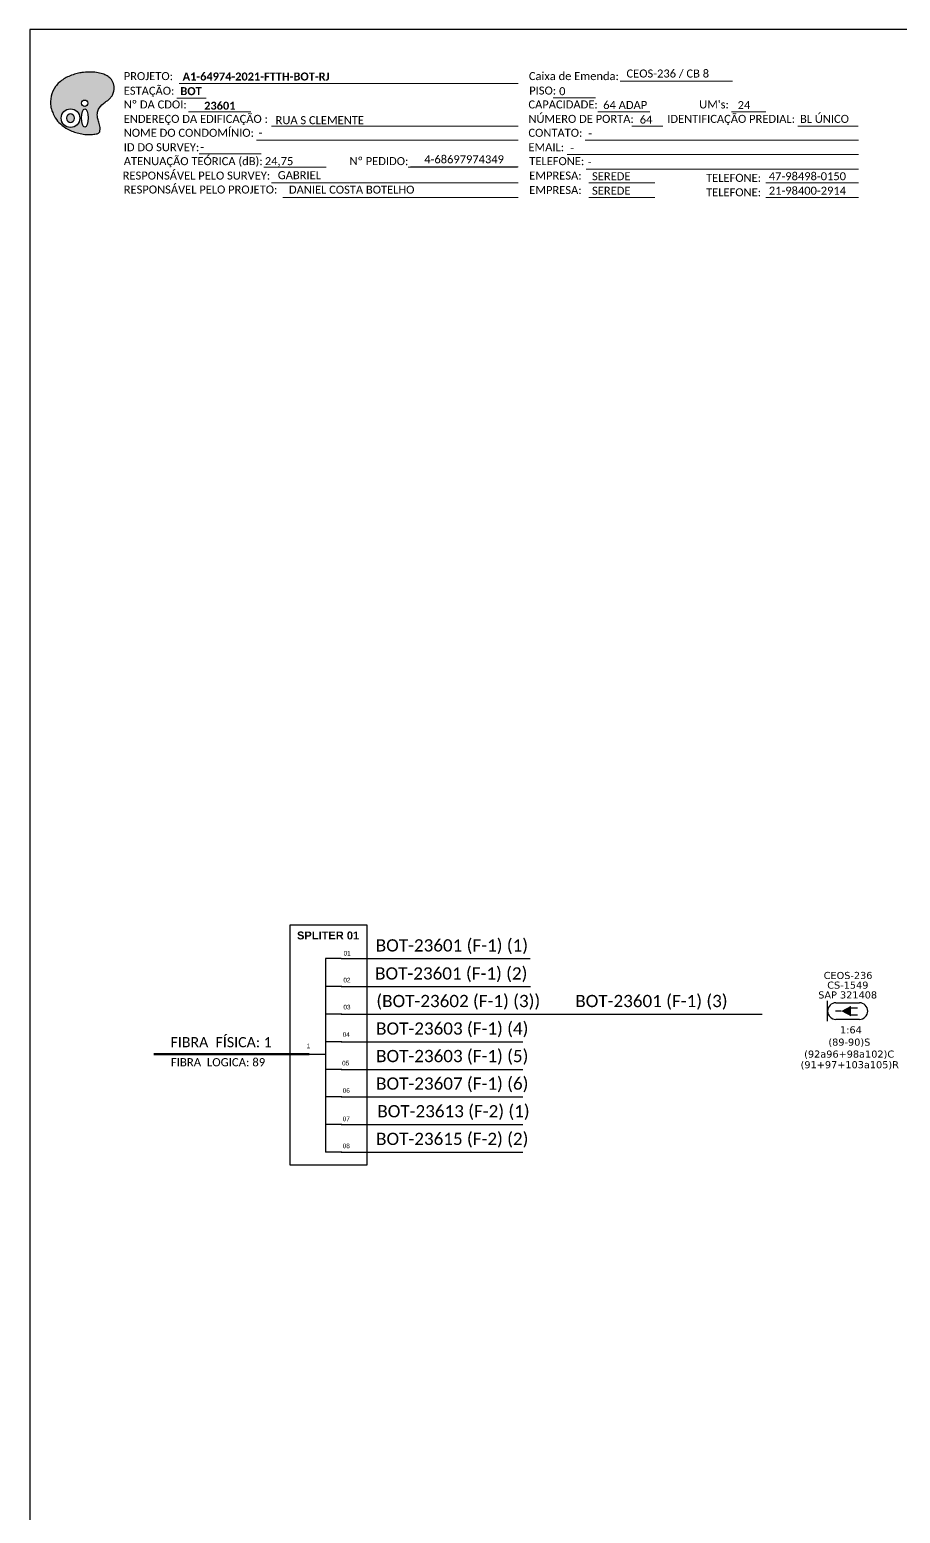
# Paper-space layout 'CDOI-23601' of a CAD drawing. Header units: metres, sheet in millimetres. Extents: x 1651 to 2489, y 1140 to 1734.
# Drawn here: x 1650.8 to 1845.9, y 1402 to 1734.3 of the extents above; entities that cross this region are included whole.
import ezdxf
from ezdxf.enums import TextEntityAlignment as Align

# ---------------------------------------------------------------- set-up
doc = ezdxf.new("R2010")
doc.units = ezdxf.units.M
doc.header["$LTSCALE"] = 0.5
doc.layers.add('20.4-CEOS', color=1, linetype='Continuous')
doc.styles.add('MtXpl_Calibri', font='calibri.ttf')
doc.styles.add('siredit', font='verdana.ttf')
doc.styles.get("Standard").update_dxf_attribs({"font": 'arial.ttf'})
doc.styles.add('WMF-Calibri0', font='calibri.ttf')
doc.styles.add('WMF-Calibri1', font='calibrib.ttf')

# ---------------------------------------------------------------- blocks, each defined once
blk = doc.blocks.new('OI')
h = blk.add_hatch(color=40)
edge = h.paths.add_edge_path()
edge.add_spline(control_points=[(4.35, -0.67), (3.92, -0.99), (3.26, -1.5), (2.81, -2.59), (2.9, -3.5), (3.06, -4.27), (3.31, -4.85), (3.37, -5.39), (3.4, -5.88), (3.2, -6.4), (2.54, -6.61), (1.65, -6.63), (0.55, -6.67), (-0.56, -6.42), (-1.61, -6.14), (-2.77, -5.61), (-3.92, -4.77), (-4.89, -3.7), (-5.34, -2.65), (-5.6, -1.94), (-5.85, -0.96), (-5.71, 0.47), (-5.1, 2.02), (-4.14, 3.02), (-3.3, 3.61), (-2.37, 4.16), (-1.36, 4.44), (-0.56, 4.7), (0.79, 4.85), (2.24, 4.97), (3.79, 4.57), (4.67, 4.21), (5.44, 3.65), (5.76, 2.99), (6.03, 2.21), (6.01, 1.46), (5.72, 0.64), (5.31, 0.08), (4.88, -0.38), (4.51, -0.55), (4.35, -0.67)], knot_values=[0, 0, 0, 0, 1.60434, 2.417191, 3.427595, 4.282808, 4.776746, 5.304182, 5.888771, 6.258406, 6.858137, 7.79129, 8.986195, 10.124242, 11.187857, 12.242908, 13.953784, 15.414161, 16.515391, 17.349188, 17.675853, 19.552021, 21.515531, 22.568638, 23.63245, 24.621084, 25.782718, 26.745347, 27.142653, 29.870543, 31.004649, 31.921532, 32.709589, 33.801391, 34.042471, 35.192333, 35.971461, 36.628871, 37.254359, 37.836911, 37.836911, 37.836911, 37.836911], degree=3, periodic=0)
h.paths.add_polyline_path([(1.13, -0.87, -1), (-0.04, -0.87, -1)], flags=16)
edge = h.paths.add_edge_path(flags=16)
edge.add_ellipse((0.56, -3.59), major_axis=(-0.02, 1.71), ratio=0.361305, start_angle=0, end_angle=360)
h.paths.add_polyline_path([(-0.36, -3.62, -1), (-3.8, -3.62, -1)], flags=16)
edge = h.paths.add_edge_path(flags=0)
edge.add_ellipse((-2.08, -3.62), major_axis=(0, 0.885), ratio=0.758294, start_angle=0, end_angle=360)
at = {"color": 40}
for centre, radius in [((-2.08, -3.62), 1.72), ((0.54, -0.87), 0.587)]:
    blk.add_circle(centre, radius, dxfattribs=at)
blk.add_ellipse((-2.08, -3.62), major_axis=(0, 0.885), ratio=0.758294, start_param=-3.141592653589792, end_param=3.141592653589792, dxfattribs=at)
blk.add_ellipse((0.56, -3.59), major_axis=(-0.02, 1.71), ratio=0.361305, dxfattribs=at)
at = {"color": 40, "start_tangent": (-0.800898, -0.598801), "end_tangent": (-0.800898, -0.598801)}
blk.add_spline([(4.35, -0.67), (3.2, -1.78), (2.9, -2.54), (2.92, -3.55), (3.12, -4.38), (3.28, -4.85), (3.37, -5.37), (3.35, -5.95), (3.2, -6.29), (2.66, -6.55), (1.73, -6.63), (0.54, -6.62), (-0.58, -6.41), (-1.6, -6.11), (-2.56, -5.67), (-3.95, -4.67), (-4.89, -3.56), (-5.37, -2.56), (-5.64, -1.78), (-5.72, -1.46), (-5.63, 0.42), (-4.84, 2.22), (-4.13, 2.99), (-3.27, 3.62), (-2.4, 4.09), (-1.3, 4.47), (-0.37, 4.72), (0.02, 4.77), (2.75, 4.8), (3.85, 4.53), (4.69, 4.16), (5.31, 3.68), (5.85, 2.73), (5.93, 2.5), (5.94, 1.35), (5.67, 0.62), (5.29, 0.08), (4.84, -0.36), (4.35, -0.67)], degree=3, dxfattribs=at)
blk = doc.blocks.new('CEOS_RP_CT_DRT')
at = {"layer": '20.4-CEOS', "color": 0}
for p, q in [((-4.54, 1.19), (-1.19, 1.19)), ((-1.19, -1.19), (-4.54, -1.19))]:
    blk.add_line(p, q, dxfattribs=at)
for points in [[(-5.73, -1.43), (-5.73, 1.44)], [(-3.79, 0), (-4.59, 0)], [(-2.47, 0.48), (-1.45, 0.48)], [(-2.47, -0.52), (-1.45, -0.52)]]:
    blk.add_lwpolyline(points, dxfattribs=at)
blk.add_lwpolyline([(-3.79, 0, 0, 1.47, 0), (-2.41, 0, 1.47, 1.47, 0)], format="xyseb", dxfattribs=at)
for centre, start, end in [((-4.54, 0), 90, 270), ((-1.19, 0), 270, 90)]:
    blk.add_arc(centre, 1.19, start, end, dxfattribs=at)
at = {"layer": '20.4-CEOS', "color": 7, "style": 'siredit'}
for tag, p in [('Nº_DA_CEOS', (-2.86, 5.6)), ('LOCAL', (-2.86, 4.24)), ('SAP', (-2.86, 2.78)), ('RACIO_SPLITAGEM', (-2.86, -1.88)), ('FIBRAS_SPLITTER', (-2.86, -3.58)), ('FIBRAS_TOP_C', (-2.86, -5.08)), ('RESERVA_FINAIS', (-2.86, -6.39))]:
    blk.add_attdef(tag, text='', height=1.01, dxfattribs=at).set_placement(p, align=Align.TOP_CENTER)

psp = doc.layouts.new('CDOI-23601')

# ---------------------------------------------------------------- linework, layer by layer
at = {"color": 7, "linetype": 'Continuous'}
for p, q in [((1717.09, 1526.32, 2), (1717.09, 1482.93, 2)), ((1720.61, 1526.32, 2), (1717.09, 1526.32, 2)), ((1720.78, 1520.04, 2), (1717.09, 1520.04, 2)), ((1720.78, 1513.84, 2), (1717.09, 1513.84, 2)), ((1720.78, 1507.62, 2), (1717.09, 1507.62, 2)), ((1713.44, 1504.89, 2), (1717.07, 1504.89, 2)), ((1720.78, 1501.46, 2), (1717.09, 1501.46, 2)), ((1720.78, 1495.29, 2), (1717.09, 1495.29, 2)), ((1720.78, 1489.11, 2), (1717.09, 1489.11, 2)), ((1720.78, 1482.93, 2), (1717.09, 1482.93, 2))]:
    psp.add_line(p, q, dxfattribs=at)
at = {"color": 10, "linetype": 'Continuous'}
for p, q in [((1720.61, 1526.32, 2), (1762.94, 1526.32, 2)), ((1720.61, 1520.04, 2), (1762.99, 1520.04, 2)), ((1720.61, 1513.84, 2), (1814.89, 1513.84, 2)), ((1720.61, 1507.62, 2), (1761.32, 1507.62, 2)), ((1720.61, 1501.46, 2), (1761.32, 1501.46, 2)), ((1720.61, 1495.29, 2), (1761.32, 1495.29, 2)), ((1720.61, 1489.11, 2), (1761.32, 1489.11, 2)), ((1720.61, 1482.93, 2), (1761.32, 1482.93, 2))]:
    psp.add_line(p, q, dxfattribs=at)
at = {"color": 1, "linetype": 'Continuous', "lineweight": 60}
psp.add_line((1713.44, 1504.89, 2), (1678.64, 1504.89, 2), dxfattribs=at)
psp.add_lwpolyline([(1650.84, 1140.34), (2489.4, 1140.34), (2489.4, 1734.34), (1650.84, 1734.34), (1650.84, 1140.34)])
at = {"color": 7, "lineweight": 0}
for points in [[(1684.31, 1722.29), (1760.28, 1722.29)], [(1783.12, 1722.79), (1808.25, 1722.79)], [(1683.79, 1719.02), (1690.34, 1719.02)], [(1768.08, 1719.06), (1777.56, 1719.06)], [(1686.45, 1715.95), (1700.4, 1715.95)], [(1778.13, 1715.95), (1789.74, 1715.95)], [(1808.07, 1715.95), (1815.73, 1715.95)], [(1705.02, 1712.71), (1760.28, 1712.71)], [(1785.71, 1712.71), (1792.66, 1712.71)], [(1822.88, 1712.71), (1836.44, 1712.71)], [(1701.61, 1709.6), (1760.28, 1709.6)], [(1775.24, 1709.6), (1836.47, 1709.6)], [(1688.77, 1706.53), (1702.72, 1706.53)], [(1771.2, 1706.36), (1836.47, 1706.36)], [(1703.31, 1703.56), (1717.25, 1703.56)], [(1735.64, 1703.57), (1760.14, 1703.57)], [(1736.14, 1703.58), (1760.29, 1703.58)], [(1775.49, 1703.12), (1836.47, 1703.12)], [(1705.02, 1700.01), (1760.28, 1700.01)], [(1776.1, 1700.01), (1790.9, 1700.01)], [(1815.7, 1700.01), (1836.47, 1700.01)], [(1707.51, 1696.77), (1760.28, 1696.77)], [(1776.1, 1696.77), (1790.9, 1696.77)], [(1815.7, 1696.77), (1836.47, 1696.77)]]:
    psp.add_lwpolyline(points, dxfattribs=at)
at = {"color": 7, "elevation": 2}
psp.add_lwpolyline([(1709.12, 1480.11), (1726.4, 1480.11), (1726.4, 1533.76), (1709.12, 1533.76)], close=True, dxfattribs=at)

# ---------------------------------------------------------------- block references
at = {"color": 7, "xscale": 1.213923925163967, "yscale": 1.213923925163967, "zscale": 1.213923925163967, "rotation": 0.1532896023949059}
psp.add_blockref('OI', (1662.5, 1718.92), dxfattribs=at)
at = {"layer": '20.4-CEOS', "color": 0}
ref = psp.add_blockref('CEOS_RP_CT_DRT', (1838.56, 1514.52, 2), dxfattribs=dict(at, xscale=1.570566211523246, yscale=1.570566211523246, zscale=1.570566211523246))
ref.add_attrib('Nº_DA_CEOS', 'CEOS-236', dxfattribs={"color": 7, "height": 1.586, "style": 'siredit'}).set_placement((1834.15, 1523.29, 2), align=Align.TOP_CENTER)
ref.add_attrib('LOCAL', 'CS-1549', dxfattribs={"color": 7, "height": 1.586, "style": 'siredit'}).set_placement((1834.09, 1521.12, 2), align=Align.TOP_CENTER)
ref.add_attrib('SAP', 'SAP 321408', dxfattribs={"color": 7, "height": 1.586, "style": 'siredit'}).set_placement((1834.06, 1518.93, 2), align=Align.TOP_CENTER)
ref.add_attrib('RACIO_SPLITAGEM', '1:64', dxfattribs={"color": 7, "height": 1.586, "style": 'siredit'}).set_placement((1834.78, 1511.11, 2), align=Align.TOP_CENTER)
ref.add_attrib('FIBRAS_SPLITTER', '(89-90)S', dxfattribs={"color": 7, "height": 1.586, "style": 'siredit'}).set_placement((1834.44, 1508.36, 2), align=Align.TOP_CENTER)
ref.add_attrib('FIBRAS_TOP_C', '(92a96+98a102)C', dxfattribs={"color": 7, "height": 1.5858, "style": 'siredit'}).set_placement((1834.39, 1505.68, 2), align=Align.TOP_CENTER)
ref.add_attrib('RESERVA_FINAIS', '(91+97+103a105)R', dxfattribs={"color": 7, "height": 1.5858, "style": 'siredit'}).set_placement((1834.53, 1503.3, 2), align=Align.TOP_CENTER)

# ---------------------------------------------------------------- texts
at = {"color": 7, "lineweight": 0, "style": 'WMF-Calibri0'}
for s, height, p in [('PROJETO:', 1.793, (1671.91, 1723.04)), ('Caixa de Emenda:', 1.7927, (1762.66, 1723.04)), ('ESTAÇÃO:', 1.793, (1671.91, 1719.76)), ('PISO:', 1.793, (1762.73, 1719.8)), ('Nº DA CDOI:', 1.7927, (1671.91, 1716.69)), ('CAPACIDADE:', 1.7927, (1762.55, 1716.69)), ("UM's:", 1.793, (1800.8, 1716.69)), ('ENDEREÇO DA EDIFICAÇÃO :', 1.7927, (1671.91, 1713.46)), ('NÚMERO DE PORTA:', 1.7927, (1762.55, 1713.46)), ('IDENTIFICAÇÃO PREDIAL:', 1.7927, (1793.64, 1713.46)), ('BL ÚNICO', 1.793, (1823.38, 1713.46)), ('NOME DO CONDOMÍNIO:', 1.7927, (1671.91, 1710.34)), ('CONTATO:', 1.793, (1762.55, 1710.34)), ('ID DO SURVEY:', 1.7927, (1671.91, 1707.11)), ('-', 1.79, (1702.12, 1710.34)), ('EMAIL:', 1.793, (1762.55, 1707.11)), ('ATENUAÇÃO TEÓRICA (dB):', 1.7927, (1671.91, 1703.99)), ('24,75 ', 1.793, (1703.52, 1703.99)), ('Nº PEDIDO:', 1.793, (1722.49, 1704)), ('TELEFONE:', 1.793, (1762.74, 1703.99)), ('RESPONSÁVEL PELO SURVEY:', 1.7927, (1671.67, 1700.76)), ('EMPRESA:', 1.793, (1762.74, 1700.76)), ('TELEFONE:', 1.793, (1802.34, 1700.25)), ('RESPONSÁVEL PELO PROJETO:', 1.7927, (1671.91, 1697.64)), ('EMPRESA:', 1.793, (1762.74, 1697.52)), ('TELEFONE:', 1.793, (1802.34, 1697.02))]:
    psp.add_text(s, height=height, dxfattribs=at).set_placement(p)
at = {"color": 7, "linetype": 'Continuous'}
for s, height, style, p in [('A1-64974-2021-FTTH-BOT-RJ', 1.7927, 'WMF-Calibri1', (1685.1, 1722.95)), ('CEOS-236 / CB 8', 1.7927, 'WMF-Calibri0', (1784.52, 1723.62)), ('BOT', 1.793, 'WMF-Calibri1', (1684.59, 1719.67)), ('0', 1.79, 'WMF-Calibri0', (1769.43, 1719.66)), ('64 ADAP', 1.793, 'WMF-Calibri0', (1779.3, 1716.57)), ('24', 1.793, 'WMF-Calibri0', (1809.42, 1716.54)), (' RUA S CLEMENTE', 1.7927, 'WMF-Calibri0', (1705.29, 1713.17)), ('64', 1.793, 'WMF-Calibri0', (1787.49, 1713.31)), ('-', 1.79, 'WMF-Calibri0', (1775.93, 1710.23)), ('-', 1.79, 'WMF-Calibri0', (1689.04, 1707.14)), ('-', 1.79, 'WMF-Calibri0', (1771.91, 1706.96)), ('GABRIEL', 1.793, 'WMF-Calibri0', (1706.42, 1700.85)), ('-', 1.79, 'WMF-Calibri0', (1775.85, 1703.83)), ('SEREDE', 1.793, 'WMF-Calibri0', (1776.8, 1700.61)), ('47-98498-0150', 1.7927, 'WMF-Calibri0', (1816.4, 1700.61)), ('DANIEL COSTA BOTELHO', 1.7927, 'WMF-Calibri0', (1708.91, 1697.61)), ('SEREDE', 1.793, 'WMF-Calibri0', (1776.8, 1697.37)), ('21-98400-2914', 1.7927, 'WMF-Calibri0', (1816.4, 1697.37))]:
    psp.add_text(s, height=height, dxfattribs=dict(at, style=style)).set_placement(p)
at = {"color": 7, "linetype": 'Continuous', "style": 'WMF-Calibri1'}
psp.add_text('23601', height=1.793, dxfattribs=at).set_placement((1693.43, 1716.41), align=Align.CENTER)
at = {"color": 7, "style": 'WMF-Calibri0'}
psp.add_text('4-68697974349', height=1.7927, dxfattribs=at).set_placement((1739.22, 1704.41))
at = {"color": 1, "lineweight": 0, "style": 'MtXpl_Calibri'}
for s, p in [('BOT-23601 (F-1) (1)', (1728.36, 1527.86, 2)), ('BOT-23601 (F-1) (2)', (1728.21, 1521.58, 2)), ('BOT-23601 (F-1) (3)', (1773.06, 1515.4, 2))]:
    psp.add_text(s, height=2.7432, dxfattribs=at).set_placement(p)
at = {"color": 3, "lineweight": 0, "style": 'MtXpl_Calibri'}
psp.add_text('(BOT-23602 (F-1) (3))', height=2.7432, dxfattribs=at).set_placement((1728.49, 1515.4, 2))
at = {"attachment_point": 5}
for s, insert, char_height, width in [('\\C10;\\fArial|b1|i0|c0|p34;SPLITER 01', (1717.68, 1531.44, 2), 1.7753, 17.28), ('\\C7;\\fArial|b0|i0|;\\H1.0273588255048;01 ', (1721.95, 1527.46, 2), 1.7753, 3.5602), ('\\C7;\\fArial|b0|i0|;\\H1.0273588255048;02 ', (1721.9, 1521.46, 2), 1.7753, 3.7582), ('\\C7;\\fArial|b0|i0|;\\H1.0273588255048;03 ', (1721.9, 1515.41, 2), 1.7753, 3.456), ('\\C7;\\fCalibri|b0|i0|c0|p34;BOT-23603 (F-1) (4)', (1745.49, 1510.31, 2), 2.7432, 80.6352), ('\\C7;\\fCalibri|b0|i0|c0|p34;FIBRA  FÍSICA: 1', (1693.72, 1507.54, 2), 2.2859, 34.56), ('\\C7;\\fArial|b0|i0|;\\H1.0273588255048;04 ', (1721.75, 1509.27, 2), 1.7753, 3.7582), ('\\C7;\\fArial|b0|i0|;\\H1.0273588255048;1', (1713.27, 1506.72, 2), 1.7753, 1.7584), ('\\C7;\\fCalibri|b0|i0|c0|p34;BOT-23603 (F-1) (5)', (1745.49, 1504.15, 2), 2.7432, 80.6352), ('\\C7;\\fCalibri|b0|i0|c0|p34;FIBRA  LOGICA: 89', (1693.03, 1503.05, 2), 1.8289, 34.56), ('\\C7;\\fArial|b0|i0|;\\H1.0273588255048;05 ', (1721.62, 1502.86, 2), 1.7753, 4.6222), ('\\C7;\\fCalibri|b0|i0|c0|p34;BOT-23607 (F-1) (6)', (1745.49, 1497.98, 2), 2.7432, 80.6352), ('\\C7;\\fArial|b0|i0|;\\H1.0273588255048;06 ', (1721.75, 1496.72, 2), 1.7753, 3.7582), ('\\C7;\\fCalibri|b0|i0|c0|p34;BOT-23613 (F-2) (1)', (1745.77, 1491.79, 2), 2.7432, 80.6352), ('\\C7;\\fArial|b0|i0|;\\H1.0273588255048;07 ', (1721.75, 1490.36, 2), 1.7753, 3.7582), ('\\C7;\\fCalibri|b0|i0|c0|p34;BOT-23615 (F-2) (2)', (1745.49, 1485.6, 2), 2.7432, 80.6352), ('\\C7;\\fArial|b0|i0|;\\H1.0273588255048;08 ', (1721.75, 1484.31, 2), 1.7753, 3.7582)]:
    psp.add_mtext(s, dxfattribs=dict(at, insert=insert, char_height=char_height, width=width))

doc.saveas('drawing.dxf')
